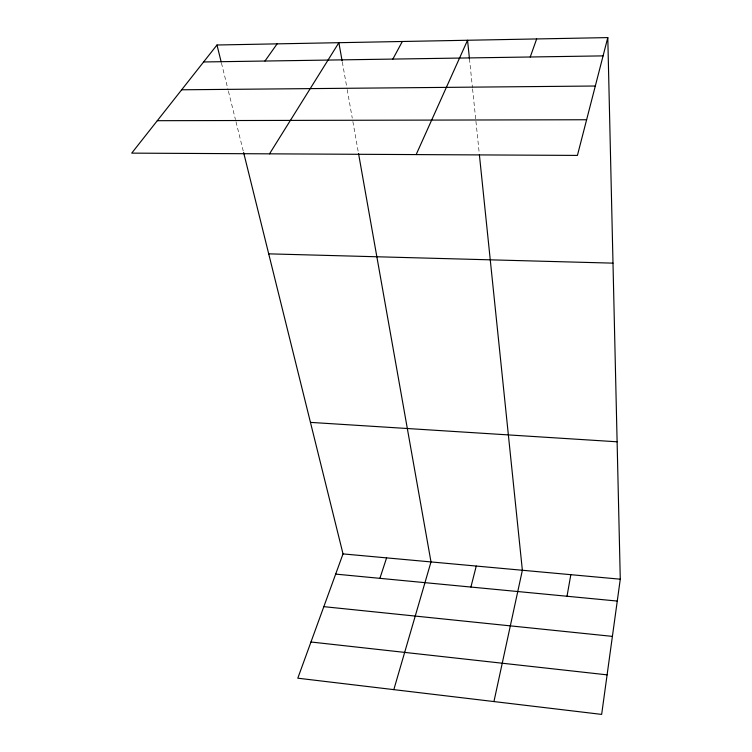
<?xml version="1.0" encoding="UTF-8"?>
<svg xmlns="http://www.w3.org/2000/svg" width="752" height="752" viewBox="0 0 752 752"><rect width="100%" height="100%" fill="white"/><g stroke="black" fill="none" stroke-linecap="round" stroke-linejoin="round"><path stroke-width="0.56" stroke-dasharray="3.76 2.82" d="M221.455 63.074L228.166 90.174M228.448 91.302L235.442 119.54M236.006 121.805L243.328 151.368M342.329 62.125L346.992 88.416M347.189 89.554L352.265 118.13M352.876 121.561L358.563 153.671M469.464 58.778L472.453 87.73M472.576 88.886L475.687 118.995M475.931 121.307L479.278 153.709"/><path stroke-width="1.13" d="M607.795 37.6L577.423 155.41L131.722 153.135L216.98 44.998L607.795 37.6L620.278 579.19L601.656 714.4L297.801 678.191L343.025 553.904L243.61 152.506M567.008 596.251L570.834 574.678M493.942 701.569L522.367 570.26L479.4 154.865M470.912 587.049L476.251 566.059M393.822 689.631L430.999 561.923L358.563 153.671M379.892 578.335L386.594 557.881M530.245 56.992L536.655 38.944M416.157 154.583L467.547 40.26L469.464 58.778M392.864 59.079L402.329 41.492M269.517 153.84L338.879 42.695L342.122 60.978M264.967 61.034L277.121 43.86M203.604 61.965L603.076 55.883M181.674 89.789L595.311 86.019M157.3 120.696L586.616 119.747M268.708 253.847L612.993 263.144M310.444 422.38L617.11 441.791M343.025 553.904L620.278 579.19M335.674 574.105L617.27 601.064M323.83 606.657L612.401 636.38M310.971 642.001L607.099 674.854M216.98 44.998L221.173 61.946"/></g></svg>
